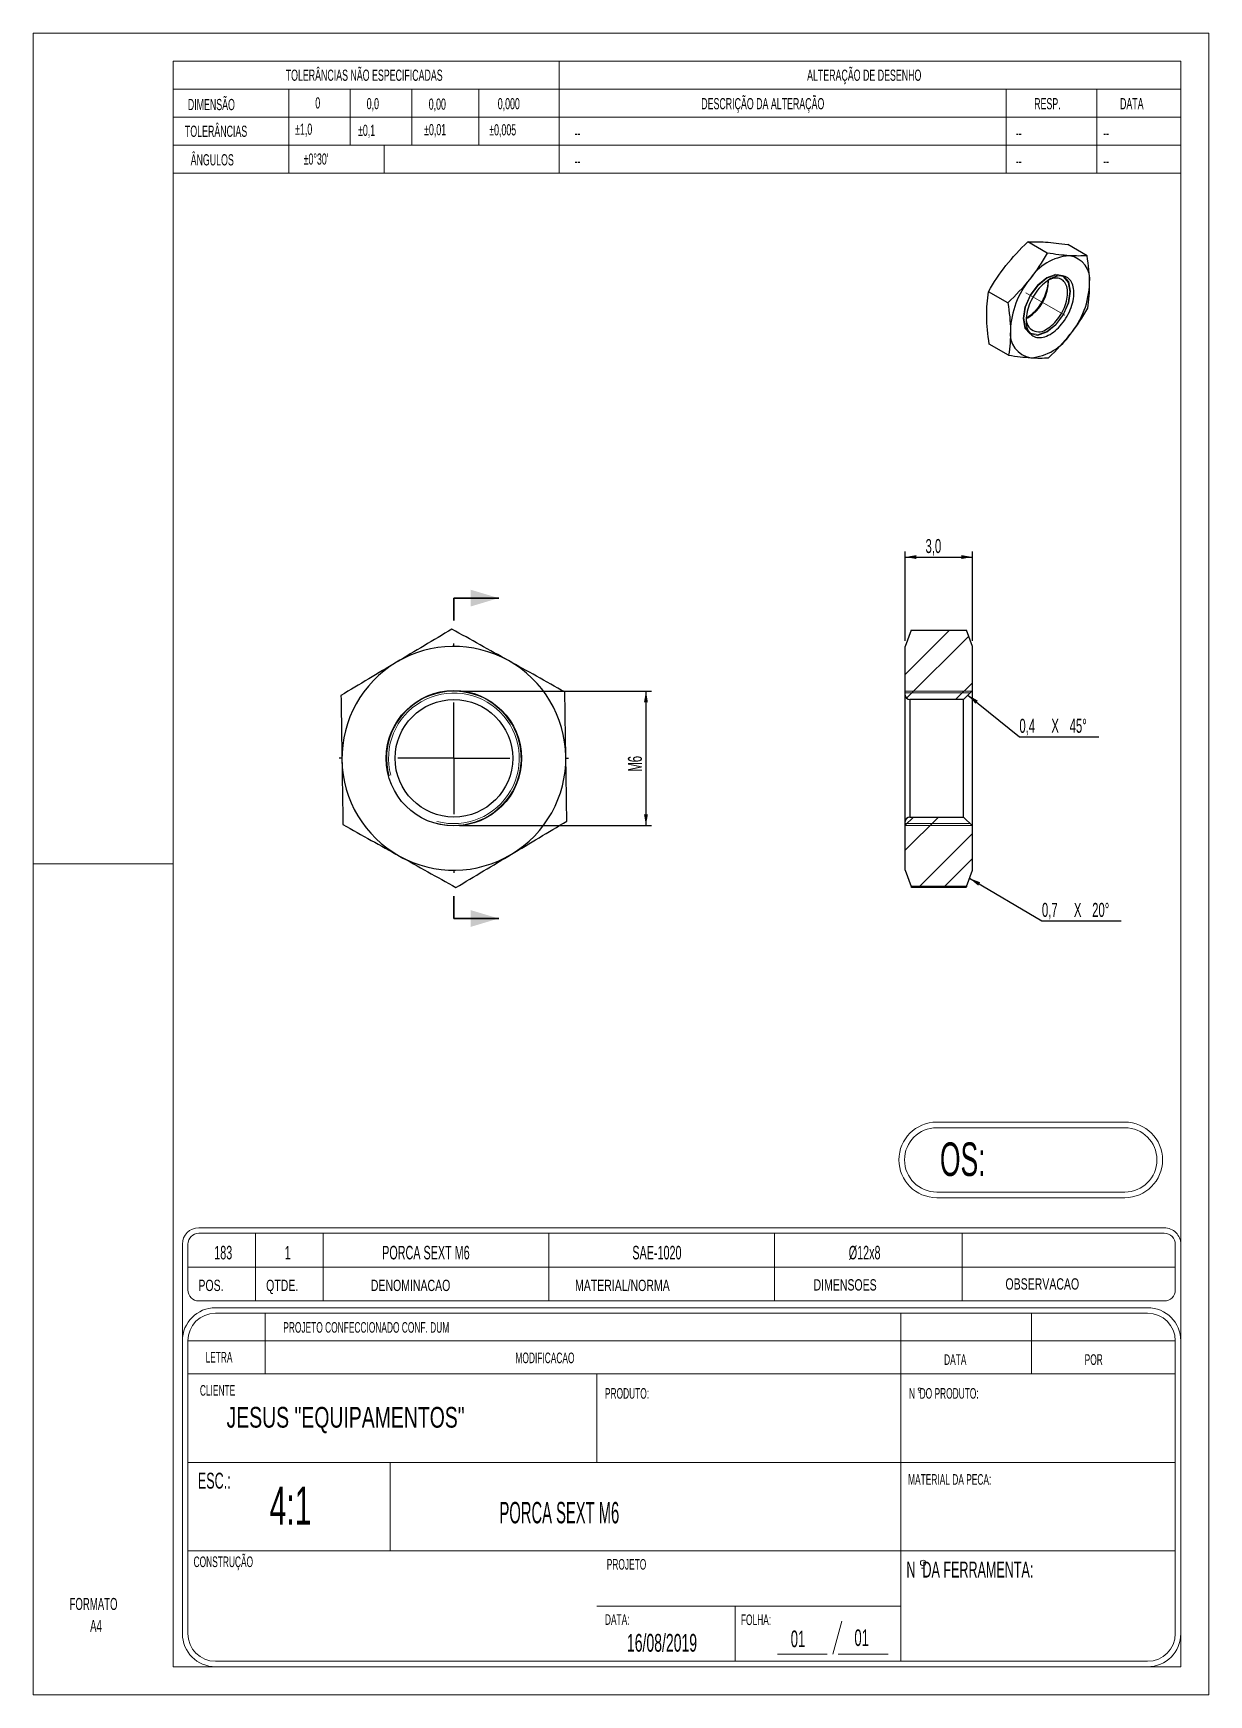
# Model space of a CAD drawing. Header units: millimetres. Extents: x 0 to 52.5, y 0.1 to 74.3.
import ezdxf

# ---------------------------------------------------------------- set-up
doc = ezdxf.new("R2010")
doc.units = ezdxf.units.MM
doc.header["$LTSCALE"] = 0.25
doc.linetypes.add('CENTERX2', pattern=[20.32, 12.7, -2.54, 2.54, -2.54])
doc.linetypes.add('PHANTOM', pattern=[12.7, 6.35, -1.27, 1.27, -1.27, 1.27, -1.27])
doc.layers.add('COTAS', color=7, linetype='Continuous')
doc.styles.add('SLDTEXTSTYLE0', font='TXT', dxfattribs={"width": 0.595745})
doc.styles.add('SLDTEXTSTYLE1', font='TXT', dxfattribs={"width": 0.589474})
doc.styles.add('SLDTEXTSTYLE2', font='TXT', dxfattribs={"width": 0.515789})
doc.styles.add('SLDTEXTSTYLE3', font='TXT', dxfattribs={"width": 0.7})
doc.styles.add('SLDTEXTSTYLE4', font='TXT', dxfattribs={"width": 0.695035})
doc.styles.add('SLDTEXTSTYLE5', font='TXT', dxfattribs={"width": 0.605})
doc.dimstyles.new('SLDDIMSTYLE0', dxfattribs={"dimtxt": 0.625, "dimasz": 0.5, "dimexe": 0, "dimexo": 0.0625, "dimgap": 0.15625, "dimtad": 1, "dimdec": 1, "dimrnd": 1e-09, "dimzin": 12, "dimdsep": 46, "dimtxsty": 'SLDTEXTSTYLE5', "dimsah": 1, "dimcen": 0.09, "dimadec": 0, "dimazin": 3, "dimtfac": 1, "dimtdec": 3, "dimtofl": 0, "dimtmove": 0, "dimatfit": 3, "dimfxl": 0, "dimfrac": 2, "dimtolj": 1, "dimtzin": 12, "dimarcsym": 0})

# ---------------------------------------------------------------- blocks, each defined once
blk = doc.blocks.new('SW_NOTE_0')
at = {"color": 0, "linetype": 'Continuous', "lineweight": 18, "insert": (0, 0.693), "char_height": 0.5379, "attachment_point": 1, "style": 'SLDTEXTSTYLE0'}
blk.add_mtext('FORMATO', dxfattribs=at)
blk = doc.blocks.new('SW_NOTE_0_1')
at = {"color": 0, "linetype": 'Continuous', "lineweight": 18, "insert": (0, 0.693), "char_height": 0.5379, "attachment_point": 1, "style": 'SLDTEXTSTYLE0'}
blk.add_mtext('A4', dxfattribs=at)
blk = doc.blocks.new('Bloco2')
at = {"color": 7, "linetype": 'Continuous', "lineweight": 18}
for p, q in [((52.51, 74.265), (0.01, 74.265)), ((0.01, 74.265), (0.01, 0.015)), ((52.51, 0.015), (52.51, 74.265)), ((51.26, 73.015), (6.26, 73.015)), ((6.26, 73.015), (6.26, 1.265)), ((51.26, 1.265), (51.26, 73.015)), ((0.01, 37.14), (6.26, 37.14)), ((6.26, 1.265), (51.26, 1.265)), ((0.01, 0.015), (52.51, 0.015))]:
    blk.add_line(p, q, dxfattribs=at)
for name, p in [('SW_NOTE_0', (1.631, 3.648)), ('SW_NOTE_0_1', (2.55, 2.665))]:
    blk.add_blockref(name, p, dxfattribs=at)
blk = doc.blocks.new('_D')
at = {"layer": 'COTAS'}
for p, q in [((19.039, 44.937), (27.617, 44.937)), ((27.367, 44.937), (27.367, 38.937)), ((19.039, 38.937), (27.617, 38.937))]:
    blk.add_line(p, q, dxfattribs=at)
for points in [[(27.367, 44.937), (27.279, 44.437), (27.454, 44.437)], [(27.367, 38.937), (27.454, 39.437), (27.279, 39.437)]]:
    blk.add_solid(points, dxfattribs=at)
at = {"layer": 'COTAS', "insert": (26.561, 41.341), "char_height": 0.625, "attachment_point": 1, "rotation": 90, "style": 'SLDTEXTSTYLE5'}
blk.add_mtext('M6', dxfattribs=at)
blk = doc.blocks.new('SW_CENTERMARKSYMBOL_0')
at = {"layer": 'COTAS', "color": 0}
for p, q in [((0, 5), (0, 5.125)), ((0, 0), (0, 2.5)), ((-5, 0), (-5.125, 0)), ((0, 0), (-2.5, 0)), ((0, 0), (0, -2.5)), ((0, 0), (2.5, 0)), ((5, 0), (5.125, 0)), ((0, -5), (0, -5.125))]:
    blk.add_line(p, q, dxfattribs=at)
blk = doc.blocks.new('_D_1')
at = {"layer": 'COTAS'}
for p, q in [((38.949, 47.182), (38.949, 51.18)), ((38.949, 50.93), (41.949, 50.93)), ((41.949, 47.187), (41.949, 51.18))]:
    blk.add_line(p, q, dxfattribs=at)
for points in [[(38.949, 50.93), (39.449, 50.843), (39.449, 51.018)], [(41.949, 50.93), (41.449, 51.018), (41.449, 50.843)]]:
    blk.add_solid(points, dxfattribs=at)
at = {"layer": 'COTAS', "insert": (39.852, 51.736), "char_height": 0.625, "attachment_point": 1, "style": 'SLDTEXTSTYLE5'}
blk.add_mtext('3,0', dxfattribs=at)
blk = doc.blocks.new('SW_CHAMFER_DIMENSION_0')
at = {"layer": 'COTAS', "color": 0}
for p, q in [((-2.296, 1.867), (0, 0)), ((0, 0), (3.543, 0))]:
    blk.add_line(p, q, dxfattribs=at)
blk.add_solid([(-2.296, 1.867), (-1.963, 1.484), (-1.853, 1.62)], dxfattribs=at)
at = {"layer": 'COTAS', "color": 0, "char_height": 0.625, "attachment_point": 1, "style": 'SLDTEXTSTYLE5'}
for s, insert in [('0,4', (0, 0.806)), ('X', (1.428, 0.806)), ('45°', (2.244, 0.806))]:
    blk.add_mtext(s, dxfattribs=dict(at, insert=insert))
blk = doc.blocks.new('SW_CHAMFER_DIMENSION_1')
at = {"layer": 'COTAS', "color": 0}
for p, q in [((-3.234, 1.905), (0, 0)), ((0, 0), (3.543, 0))]:
    blk.add_line(p, q, dxfattribs=at)
blk.add_solid([(-3.234, 1.905), (-2.847, 1.576), (-2.759, 1.727)], dxfattribs=at)
at = {"layer": 'COTAS', "color": 0, "char_height": 0.625, "attachment_point": 1, "style": 'SLDTEXTSTYLE5'}
for s, insert in [('0,7', (0, 0.806)), ('X', (1.428, 0.806)), ('20°', (2.244, 0.806))]:
    blk.add_mtext(s, dxfattribs=dict(at, insert=insert))

msp = doc.modelspace()

# ---------------------------------------------------------------- hatches: boundary and pattern name
at = {"layer": 'COTAS', "linetype": 'Continuous', "lineweight": 18}
h = msp.add_hatch(dxfattribs=at)
h.set_pattern_fill('ANSI32', color=256, scale=0.25, angle=2.8e-322, style=0)
edge = h.paths.add_edge_path(flags=0)
edge.add_line((41.549, 44.562), (41.949, 44.962))
edge.add_line((41.949, 44.962), (41.949, 46.937))
edge.add_line((41.949, 46.937), (41.686, 47.66))
edge.add_line((41.686, 47.66), (39.214, 47.66))
edge.add_line((39.214, 47.66), (38.949, 46.932))
edge.add_line((38.949, 46.932), (38.949, 44.762))
edge.add_arc((39.149, 44.762), 0.2, 180, 270)
edge.add_line((39.149, 44.562), (41.549, 44.562))
h = msp.add_hatch(dxfattribs=at)
h.set_pattern_fill('ANSI32', color=256, scale=0.25, angle=2.8e-322, style=0)
edge = h.paths.add_edge_path(flags=0)
edge.add_line((41.949, 38.912), (41.549, 39.312))
edge.add_line((41.549, 39.312), (39.149, 39.312))
edge.add_arc((39.149, 39.112), 0.2, 90, 180)
edge.add_line((38.949, 39.112), (38.949, 36.943))
edge.add_line((38.949, 36.943), (39.214, 36.214))
edge.add_line((39.214, 36.214), (41.686, 36.214))
edge.add_line((41.686, 36.214), (41.949, 36.937))
edge.add_line((41.949, 36.937), (41.949, 38.912))

# ---------------------------------------------------------------- linework, layer by layer
at = {"color": 7, "linetype": 'Continuous', "lineweight": 18}
for p, q in [((51.252, 73.089), (6.252, 73.089)), ((6.252, 68.089), (6.252, 73.089)), ((23.488, 68.089), (23.488, 73.089)), ((51.252, 73.089), (51.252, 68.089)), ((6.252, 71.839), (23.488, 71.839)), ((11.41, 68.089), (11.41, 71.839)), ((14.16, 69.339), (14.16, 71.839)), ((16.91, 69.339), (16.91, 71.839)), ((19.91, 69.339), (19.91, 71.839)), ((23.488, 71.839), (51.252, 71.839)), ((43.455, 68.089), (43.455, 71.839)), ((47.502, 68.089), (47.502, 71.839)), ((6.252, 70.589), (23.488, 70.589)), ((23.488, 70.589), (51.252, 70.589)), ((6.252, 69.339), (23.488, 69.339)), ((15.676, 69.339), (15.676, 68.089)), ((23.488, 69.339), (51.252, 69.339)), ((6.252, 68.089), (23.488, 68.089)), ((23.488, 68.089), (51.252, 68.089)), ((41.924, 44.937), (38.949, 44.937)), ((41.843, 44.856), (38.949, 44.856)), ((41.843, 39.018), (38.949, 39.018)), ((41.924, 38.937), (38.949, 38.937)), ((48.752, 25.678), (40.352, 25.678)), ((48.752, 25.428), (40.352, 25.428)), ((40.352, 22.553), (48.752, 22.553)), ((40.352, 22.303), (48.752, 22.303)), ((50.517, 20.958), (7.397, 20.958)), ((6.662, 2.82), (6.662, 20.223)), ((6.662, 20.223), (6.662, 16.954)), ((6.907, 20.223), (6.907, 18.179)), ((50.517, 20.713), (7.397, 20.713)), ((9.931, 17.689), (9.931, 20.713)), ((12.955, 17.689), (12.955, 20.713)), ((23.035, 17.689), (23.035, 20.713)), ((33.115, 17.689), (33.115, 20.713)), ((41.49, 17.689), (41.49, 20.713)), ((51.007, 18.179), (51.007, 20.223)), ((51.252, 2.82), (51.252, 20.223)), ((6.907, 19.201), (51.007, 19.201)), ((7.397, 17.689), (50.517, 17.689)), ((8.143, 17.386), (49.771, 17.386)), ((8.143, 17.139), (49.771, 17.139)), ((10.365, 14.424), (10.365, 17.139)), ((38.757, 17.139), (38.757, 14.424)), ((44.586, 17.139), (44.586, 14.424)), ((6.909, 2.82), (6.909, 15.905)), ((6.909, 15.905), (51.005, 15.905)), ((51.005, 15.905), (51.005, 2.82)), ((6.909, 14.424), (51.005, 14.424)), ((25.178, 14.424), (25.178, 10.473)), ((38.757, 14.424), (38.757, 10.473)), ((39.549, 13.614), (39.614, 13.614)), ((39.549, 13.608), (39.614, 13.608)), ((6.909, 10.473), (51.005, 10.473)), ((15.942, 6.523), (15.942, 10.473)), ((38.757, 6.523), (38.757, 10.473)), ((6.909, 6.523), (51.005, 6.523)), ((38.757, 6.523), (38.757, 1.586)), ((39.672, 5.749), (39.801, 5.749)), ((25.178, 4.055), (38.757, 4.055)), ((31.35, 4.055), (31.35, 1.586)), ((36.108, 3.385), (35.711, 1.904)), ((49.771, 1.586), (8.143, 1.586)), ((35.465, 1.904), (33.243, 1.904)), ((35.958, 1.904), (38.18, 1.904)), ((49.771, 1.339), (8.143, 1.339)), ((51.109, 1.339), (51.252, 1.339)), ((51.252, 1.339), (51.252, 1.481))]:
    msp.add_line(p, q, dxfattribs=at)
at = {"color": 7, "linetype": 'Continuous', "lineweight": 25}
for p, q in [((45.281, 64.513), (44.42, 65.01)), ((47.065, 64.396), (46.204, 64.893)), ((43.53, 62.292), (42.669, 62.789)), ((43.561, 59.953), (42.7, 60.45)), ((39.214, 47.66), (38.949, 46.932)), ((39.214, 47.66), (41.686, 47.66)), ((41.949, 46.937), (41.686, 47.66)), ((38.949, 44.762), (38.949, 46.932)), ((41.949, 44.962), (41.949, 46.937)), ((38.949, 39.112), (38.949, 44.762)), ((39.149, 44.562), (39.149, 39.312)), ((41.549, 44.562), (39.149, 44.562)), ((41.949, 44.962), (41.549, 44.562)), ((41.549, 39.312), (41.549, 44.562)), ((41.949, 38.912), (41.949, 44.962)), ((38.949, 36.943), (38.949, 39.112)), ((39.149, 39.312), (41.549, 39.312)), ((41.549, 39.312), (41.949, 38.912)), ((41.949, 36.937), (41.949, 38.912)), ((38.949, 36.943), (39.214, 36.214)), ((41.686, 36.214), (41.949, 36.937)), ((41.686, 36.214), (39.214, 36.214)), ((41.667, 36.164), (39.232, 36.164))]:
    msp.add_line(p, q, dxfattribs=at)
at = {"color": 7, "linetype": 'PHANTOM', "lineweight": 35}
for p, q in [((18.789, 49.096), (18.789, 48.096)), ((18.789, 34.779), (18.789, 35.779))]:
    msp.add_line(p, q, dxfattribs=at)
at = {"color": 7, "linetype": 'Continuous', "lineweight": 35}
for p, q in [((18.789, 49.096), (20.789, 49.096)), ((18.789, 34.779), (20.789, 34.779))]:
    msp.add_line(p, q, dxfattribs=at)
at = {"color": 7, "linetype": 'Continuous', "lineweight": 18, "flags": 128}
for points in [[(45.271, 60.974), (44.865, 60.833), (44.521, 60.9), (44.291, 61.164), (44.211, 61.587), (44.291, 62.102), (44.521, 62.632), (44.865, 63.096), (45.271, 63.424), (45.677, 63.565), (46.021, 63.498), (46.251, 63.233), (46.332, 62.811), (46.251, 62.296), (46.021, 61.766), (45.677, 61.302), (45.271, 60.974)], [(45.271, 61.007), (44.876, 60.87), (44.541, 60.935), (44.318, 61.192), (44.239, 61.603), (44.318, 62.104), (44.541, 62.62), (44.876, 63.072), (45.271, 63.391), (45.666, 63.528), (46.001, 63.463), (46.225, 63.205), (46.303, 62.795), (46.225, 62.293), (46.001, 61.777), (45.666, 61.326), (45.271, 61.007)]]:
    msp.add_lwpolyline(points, dxfattribs=at)
at = {"color": 7, "linetype": 'Continuous', "lineweight": 25, "flags": 128}
for points in [[(45.413, 60.882), (45.49, 60.93), (45.567, 60.984), (45.643, 61.044), (45.717, 61.109), (45.79, 61.18), (45.862, 61.256), (45.931, 61.336), (45.997, 61.42), (46.06, 61.508), (46.12, 61.599), (46.176, 61.692), (46.228, 61.788), (46.276, 61.886), (46.319, 61.985), (46.358, 62.084), (46.391, 62.184), (46.42, 62.283), (46.443, 62.382), (46.461, 62.479), (46.474, 62.574), (46.481, 62.667), (46.482, 62.757), (46.478, 62.843), (46.468, 62.926), (46.453, 63.005), (46.432, 63.079), (46.406, 63.148), (46.375, 63.211), (46.339, 63.269), (46.298, 63.321), (46.252, 63.367), (46.202, 63.406), (46.148, 63.438), (46.09, 63.464), (46.029, 63.482), (45.964, 63.494), (45.896, 63.498), (45.826, 63.495), (45.754, 63.485), (45.68, 63.467), (45.605, 63.443), (45.528, 63.412), (45.451, 63.374), (45.374, 63.329), (45.297, 63.278), (45.221, 63.221), (45.145, 63.159), (45.071, 63.09), (44.999, 63.017), (44.929, 62.939), (44.861, 62.857), (44.797, 62.771), (44.735, 62.682), (44.677, 62.589), (44.623, 62.494), (44.573, 62.398), (44.527, 62.299), (44.486, 62.2), (44.45, 62.1), (44.419, 62.001), (44.393, 61.902), (44.372, 61.804), (44.357, 61.708), (44.347, 61.614), (44.343, 61.522), (44.345, 61.434), (44.352, 61.349), (44.364, 61.268), (44.382, 61.192), (44.405, 61.12), (44.434, 61.054), (44.468, 60.993), (44.506, 60.938), (44.55, 60.889), (44.597, 60.847), (44.65, 60.811), (44.706, 60.782), (44.765, 60.76), (44.829, 60.745), (44.895, 60.738), (44.964, 60.737), (45.035, 60.744), (45.108, 60.757), (45.183, 60.778), (45.259, 60.806), (45.335, 60.841), (45.413, 60.882)], [(45.271, 61.127), (45.343, 61.172), (45.415, 61.223), (45.485, 61.28), (45.555, 61.342), (45.622, 61.409), (45.688, 61.482), (45.751, 61.558), (45.811, 61.638), (45.868, 61.722), (45.921, 61.809), (45.97, 61.898), (46.016, 61.989), (46.056, 62.081), (46.092, 62.173), (46.123, 62.266), (46.149, 62.359), (46.17, 62.45), (46.185, 62.54), (46.195, 62.628), (46.199, 62.714), (46.198, 62.796), (46.191, 62.875), (46.178, 62.949), (46.16, 63.019), (46.137, 63.085), (46.108, 63.144), (46.075, 63.199), (46.037, 63.247), (45.994, 63.289), (45.946, 63.324), (45.895, 63.353), (45.84, 63.374), (45.781, 63.389), (45.72, 63.396), (45.655, 63.396), (45.589, 63.389), (45.52, 63.375), (45.45, 63.354), (45.379, 63.325), (45.339, 63.307)]]:
    msp.add_lwpolyline(points, dxfattribs=at)
at = {"color": 8, "linetype": 'Continuous', "lineweight": 25, "flags": 128}
msp.add_lwpolyline([(44.423, 61.617), (44.351, 61.579), (44.345, 61.576)], dxfattribs=at)
at = {"color": 7, "linetype": 'Continuous', "lineweight": 25}
for radius in [3.025, 2.625]:
    msp.add_circle((18.789, 41.937), radius, dxfattribs=at)
at = {"color": 7, "linetype": 'Continuous', "lineweight": 18}
for centre, radius in [((39.582, 13.748), 0.0617), ((39.582, 13.742), 0.0617), ((39.744, 5.98), 0.123)]:
    msp.add_circle(centre, radius, dxfattribs=at)
at = {"color": 7, "linetype": 'Continuous', "lineweight": 25}
for centre, radius, start, end in [((46.459, 62.073), 2.332, 94.58875, 146.93605), ((46.106, 63.324), 1.086, 351.78795, 81.15096), ((47.443, 60.935), 3.8, 140.63177, 178.03584), ((43.383, 63.3), 3.8, 320.63177, 358.03584), ((44.72, 60.91), 1.086, 171.78795, 261.15096), ((44.909, 61.559), 0.564, 177.27292, 310.00756), ((44.366, 62.161), 2.332, 274.58875, 326.93605), ((18.789, 41.937), 5, 60.8902, 120.8902), ((18.789, 41.937), 5, 120.8902, 180.8902), ((18.789, 41.937), 5, 0.8902, 60.8902), ((39.149, 44.762), 0.2, 180, 270), ((18.789, 41.937), 5, 180.8902, 240.8902), ((18.789, 41.937), 5, 300.8902, 0.8902), ((39.149, 39.112), 0.2, 90, 180), ((18.789, 41.937), 5, 240.8902, 300.8902)]:
    msp.add_arc(centre, radius, start, end, dxfattribs=at)
at = {"color": 8, "linetype": 'Continuous', "lineweight": 25}
msp.add_arc((43.371, 63.291), 1.977, 302.14569, 0.58667, dxfattribs=at)
at = {"color": 7, "linetype": 'Continuous', "lineweight": 18}
for centre, radius, start, end in [((18.789, 41.937), 3, 255, 195), ((18.789, 41.937), 2.919, 255, 195), ((40.352, 23.991), 1.688, 90, 270), ((40.352, 23.991), 1.438, 90, 270), ((48.752, 23.991), 1.688, 270, 90), ((48.752, 23.991), 1.438, 270, 90), ((7.397, 20.223), 0.735, 90.00001, 180), ((50.517, 20.223), 0.735, 0, 90.00001), ((7.397, 20.223), 0.49, 90.00001, 180), ((50.517, 20.223), 0.49, 0, 90.00001), ((7.397, 18.179), 0.49, 180, 270), ((50.517, 18.179), 0.49, 270, 0), ((8.143, 15.905), 1.481, 90, 180), ((8.143, 15.905), 1.234, 90, 180), ((49.771, 15.905), 1.481, 0, 90), ((49.771, 15.905), 1.234, 0, 90), ((8.143, 2.82), 1.481, 180, 270), ((8.143, 2.82), 1.234, 180, 270), ((49.771, 2.82), 1.234, 270, 0), ((49.771, 2.82), 1.481, 270, 0)]:
    msp.add_arc(centre, radius, start, end, dxfattribs=at)
at = {"color": 7, "linetype": 'Continuous', "lineweight": 25}
for points in [[(42.669, 62.789), (42.899, 63.195), (43.407, 63.979), (44.067, 64.676), (44.42, 65.01)], [(44.42, 65.01), (44.656, 65.026), (45.175, 65.031), (45.845, 64.948), (46.204, 64.893)], [(45.281, 64.513), (45.051, 64.107), (44.797, 63.715), (44.505, 63.345)], [(46.273, 64.397), (45.975, 64.417), (45.641, 64.458), (45.281, 64.513)], [(47.065, 64.396), (46.829, 64.38), (46.57, 64.378), (46.273, 64.397)], [(47.18, 63.169), (47.175, 63.559), (47.132, 63.971), (47.065, 64.396)], [(44.505, 63.345), (44.213, 62.975), (43.884, 62.626), (43.53, 62.292)], [(47.096, 62.057), (47.153, 62.411), (47.185, 62.78), (47.18, 63.169)], [(42.7, 60.45), (42.633, 60.876), (42.547, 61.699), (42.612, 62.435), (42.669, 62.789)], [(43.53, 62.292), (43.597, 61.866), (43.64, 61.455), (43.645, 61.065)], [(46.32, 60.889), (46.612, 61.26), (46.866, 61.651), (47.096, 62.057)], [(43.645, 61.065), (43.65, 60.675), (43.618, 60.307), (43.561, 59.953)], [(45.345, 59.836), (45.699, 60.171), (46.028, 60.519), (46.32, 60.889)], [(43.561, 59.953), (43.921, 59.898), (44.255, 59.857), (44.553, 59.837)], [(44.553, 59.837), (44.85, 59.818), (45.109, 59.82), (45.345, 59.836)], [(18.699, 47.71), (17.873, 47.216), (17.048, 46.722), (16.222, 46.228)], [(21.221, 46.306), (20.381, 46.774), (19.54, 47.242), (18.699, 47.71)], [(16.222, 46.228), (15.396, 45.734), (14.57, 45.24), (13.745, 44.746)], [(23.743, 44.901), (22.903, 45.37), (22.062, 45.838), (21.221, 46.306)], [(13.745, 44.746), (13.76, 43.784), (13.775, 42.822), (13.79, 41.86)], [(23.788, 42.015), (23.773, 42.977), (23.758, 43.939), (23.743, 44.901)], [(13.79, 41.86), (13.804, 40.897), (13.819, 39.935), (13.834, 38.973)], [(23.833, 39.129), (23.818, 40.091), (23.803, 41.053), (23.788, 42.015)], [(13.834, 38.973), (14.675, 38.505), (15.516, 38.037), (16.357, 37.569)], [(21.356, 37.647), (22.182, 38.141), (23.007, 38.635), (23.833, 39.129)], [(16.357, 37.569), (17.197, 37.101), (18.038, 36.633), (18.879, 36.164)], [(18.879, 36.164), (19.704, 36.659), (20.53, 37.153), (21.356, 37.647)], [(39.232, 36.164), (39.226, 36.181), (39.22, 36.198), (39.214, 36.214)], [(41.686, 36.214), (41.68, 36.198), (41.674, 36.181), (41.667, 36.164)]]:
    msp.add_open_spline(points, degree=3, dxfattribs=at)
msp.add_open_spline([(45.321, 63.297), (45.321, 63.294), (45.322, 63.268), (45.321, 63.214), (45.316, 63.135), (45.305, 63.053), (45.291, 62.97), (45.271, 62.884), (45.247, 62.798), (45.219, 62.711), (45.186, 62.623), (45.149, 62.536), (45.108, 62.45), (45.063, 62.366), (45.014, 62.282), (44.963, 62.202), (44.908, 62.123), (44.851, 62.048), (44.792, 61.977), (44.73, 61.909), (44.667, 61.846), (44.603, 61.787), (44.537, 61.733), (44.472, 61.684), (44.417, 61.648), (44.376, 61.624), (44.357, 61.613), (44.349, 61.609)], degree=3, knots=[0, 0, 0, 0, 0.004241, 0.047552, 0.090884, 0.134262, 0.177695, 0.221186, 0.264735, 0.308334, 0.351978, 0.395659, 0.439367, 0.483093, 0.526828, 0.570563, 0.614284, 0.657983, 0.70165, 0.745275, 0.78885, 0.832365, 0.875815, 0.919194, 0.9625, 0.984503, 1, 1, 1, 1], dxfattribs=at)
at = {"color": 7, "linetype": 'Continuous', "lineweight": 35}
for points in [[(20.789, 49.096), (19.539, 49.471), (19.539, 48.721)], [(20.789, 34.779), (19.539, 35.154), (19.539, 34.404)]]:
    msp.add_solid(points, dxfattribs=at)
at = {"layer": 'COTAS', "linetype": 'CENTERX2', "lineweight": 18}
msp.add_line((44.33, 62.742), (46.076, 61.734), dxfattribs=at)

# ---------------------------------------------------------------- block references
at = {"layer": 'COTAS'}
for name, p in [('Bloco2', (-0.008, 0.074)), ('SW_CENTERMARKSYMBOL_0', (18.789, 41.937)), ('SW_CHAMFER_DIMENSION_0', (44.045, 42.895)), ('SW_CHAMFER_DIMENSION_1', (45.051, 34.671))]:
    msp.add_blockref(name, p, dxfattribs=at)

# ---------------------------------------------------------------- texts
at = {"color": 7, "linetype": 'Continuous', "lineweight": 0}
for s, insert, char_height, attachment_point, style in [('TOLERÂNCIAS NÃO ESPECIFICADAS', (14.782, 72.713), 0.5, 2, 'SLDTEXTSTYLE1'), ('ALTERAÇÃO DE DESENHO', (37.116, 72.713), 0.5, 2, 'SLDTEXTSTYLE1'), ('DIMENSÃO', (6.906, 71.402), 0.5, 1, 'SLDTEXTSTYLE1'), ('0', (12.599, 71.474), 0.5, 1, 'SLDTEXTSTYLE1'), ('0,0', (14.895, 71.441), 0.5, 1, 'SLDTEXTSTYLE1'), ('0,00', (17.665, 71.42), 0.5, 1, 'SLDTEXTSTYLE1'), ('0,000', (20.748, 71.441), 0.5, 1, 'SLDTEXTSTYLE1'), ('DESCRIÇÃO DA ALTERAÇÃO', (29.836, 71.441), 0.5, 1, 'SLDTEXTSTYLE1'), ('RESP.', (44.705, 71.441), 0.5, 1, 'SLDTEXTSTYLE1'), ('DATA', (48.54, 71.441), 0.5, 1, 'SLDTEXTSTYLE1'), ('TOLERÂNCIAS', (6.777, 70.209), 0.5, 1, 'SLDTEXTSTYLE1'), ('±1,0', (11.698, 70.3), 0.5, 1, 'SLDTEXTSTYLE1'), ('±0,1', (14.508, 70.251), 0.5, 1, 'SLDTEXTSTYLE1'), ('±0,01', (17.459, 70.281), 0.5, 1, 'SLDTEXTSTYLE1'), ('±0,005', (20.367, 70.273), 0.5, 1, 'SLDTEXTSTYLE1'), ('--', (24.173, 70.122), 0.5, 1, 'SLDTEXTSTYLE1'), ('--', (43.884, 70.122), 0.5, 1, 'SLDTEXTSTYLE1'), ('--', (47.786, 70.122), 0.5, 1, 'SLDTEXTSTYLE1'), ('ÂNGULOS', (7.032, 68.932), 0.5, 1, 'SLDTEXTSTYLE1'), ("±0°30'", (12.079, 68.966), 0.5, 1, 'SLDTEXTSTYLE1'), ('--', (24.173, 68.872), 0.5, 1, 'SLDTEXTSTYLE1'), ('--', (43.884, 68.872), 0.5, 1, 'SLDTEXTSTYLE1'), ('--', (47.786, 68.872), 0.5, 1, 'SLDTEXTSTYLE1'), ('OS:', (40.497, 24.772), 1.5, 1, 'SLDTEXTSTYLE1'), ('183', (8.487, 20.15), 0.6048, 2, 'SLDTEXTSTYLE0'), ('1', (11.369, 20.15), 0.605, 2, 'SLDTEXTSTYLE0'), ('PORCA SEXT M6', (17.539, 20.15), 0.6048, 2, 'SLDTEXTSTYLE0'), ('SAE-1020', (27.857, 20.15), 0.6048, 2, 'SLDTEXTSTYLE0'), ('Ø12x8', (37.133, 20.15), 0.6048, 2, 'SLDTEXTSTYLE0'), ('POS.', (7.379, 18.636), 0.5056, 1, 'SLDTEXTSTYLE4'), ('QTDE.', (10.403, 18.636), 0.5056, 1, 'SLDTEXTSTYLE4'), ('DENOMINACAO', (15.079, 18.636), 0.50558, 1, 'SLDTEXTSTYLE4'), ('MATERIAL/NORMA', (24.199, 18.636), 0.50558, 1, 'SLDTEXTSTYLE4'), ('DIMENSOES', (34.851, 18.659), 0.5056, 1, 'SLDTEXTSTYLE4'), ('OBSERVACAO', (43.423, 18.7), 0.5056, 1, 'SLDTEXTSTYLE4'), ('PROJETO CONFECCIONADO CONF. DUM', (11.169, 16.743), 0.47401, 1, 'SLDTEXTSTYLE1'), ('LETRA', (7.695, 15.409), 0.474, 1, 'SLDTEXTSTYLE1'), ('MODIFICACAO', (21.538, 15.381), 0.47401, 1, 'SLDTEXTSTYLE1'), ('DATA', (40.682, 15.303), 0.474, 1, 'SLDTEXTSTYLE1'), ('POR', (46.96, 15.303), 0.474, 1, 'SLDTEXTSTYLE1'), ('CLIENTE', (7.445, 13.929), 0.474, 1, 'SLDTEXTSTYLE1'), ('PRODUTO:', (25.534, 13.794), 0.474, 1, 'SLDTEXTSTYLE1'), ('N  DO PRODUTO:', (39.112, 13.794), 0.47401, 1, 'SLDTEXTSTYLE1'), ('JESUS "EQUIPAMENTOS"', (8.635, 12.952), 0.92604, 1, 'SLDTEXTSTYLE3'), ('ESC.:', (7.355, 10.012), 0.711, 1, 'SLDTEXTSTYLE1'), ('MATERIAL DA PECA:', (39.075, 9.949), 0.47401, 1, 'SLDTEXTSTYLE1'), ('4:1', (10.558, 9.391), 1.7064, 1, 'SLDTEXTSTYLE1'), ('PORCA SEXT M6', (20.826, 8.707), 0.95561, 1, 'SLDTEXTSTYLE2'), ('CONSTRUÇÃO', (7.163, 6.269), 0.474, 1, 'SLDTEXTSTYLE1'), ('PROJETO', (25.617, 6.156), 0.474, 1, 'SLDTEXTSTYLE1'), ('N  DA FERRAMENTA:', (39, 6.039), 0.71102, 1, 'SLDTEXTSTYLE1'), ('DATA:', (25.534, 3.687), 0.474, 1, 'SLDTEXTSTYLE1'), ('FOLHA:', (31.607, 3.678), 0.474, 1, 'SLDTEXTSTYLE1'), ('01', (36.676, 3.01), 0.7406, 1, 'SLDTEXTSTYLE1'), ('16/08/2019', (26.518, 2.808), 0.7937, 1, 'SLDTEXTSTYLE1'), ('01', (33.833, 2.958), 0.7406, 1, 'SLDTEXTSTYLE1')]:
    msp.add_mtext(s, dxfattribs=dict(at, insert=insert, char_height=char_height, attachment_point=attachment_point, style=style))

# ---------------------------------------------------------------- dimensions: what is measured, and where the dimension line sits
at = {"layer": 'COTAS'}
dim = msp.add_linear_dim(base=(41.949, 50.93), p1=(38.949, 46.932), p2=(41.949, 46.937), angle=0, dimstyle='SLDDIMSTYLE0', dxfattribs=at)
dim.commit()
dim.dimension.update_dxf_attribs({"geometry": '_D_1', "text_midpoint": (40.449, 50.93), "dimtype": 160})
dim = msp.add_linear_dim(base=(27.367, 38.937), p1=(18.789, 44.937), p2=(18.789, 38.937), angle=90, text='M6', dimstyle='SLDDIMSTYLE0', dxfattribs=at)
dim.commit()
dim.dimension.update_dxf_attribs({"geometry": '_D', "text_midpoint": (27.367, 41.937), "dimtype": 160})

doc.saveas('drawing.dxf')
